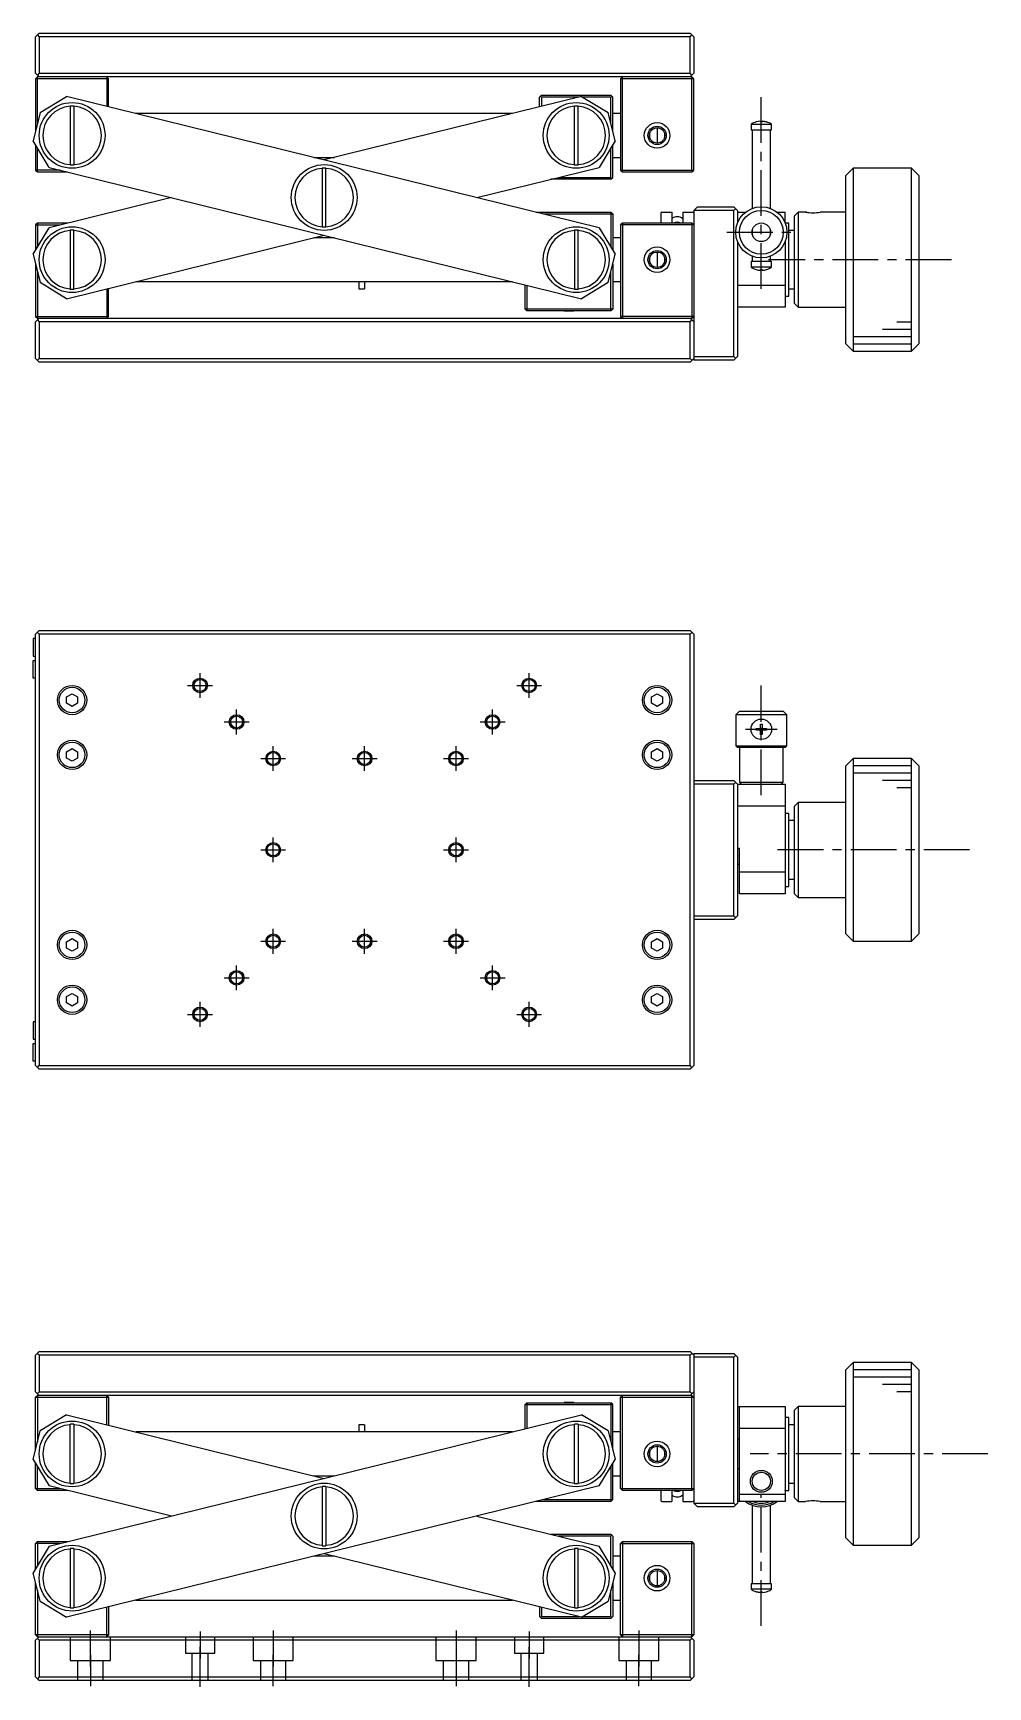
# Model space of a CAD drawing. Extents: x -586 to 400, y -46 to 481.
# Drawn here: x -313.4 to -52.3, y 28.4 to 480.9 of the extents above; entities that cross this region are included whole.
import ezdxf

# ---------------------------------------------------------------- set-up
doc = ezdxf.new("R2010")
doc.units = 0
doc.header["$LTSCALE"] = 10
doc.linetypes.add('CENTER', pattern=[2, 1.25, -0.25, 0.25, -0.25])
doc.linetypes.add('DASHED', pattern=[3.5, 2, -1.5])
doc.layers.get('0').update_dxf_attribs({"linetype": 'CONTINUOUS'})
doc.layers.add('CENTER', color=1, linetype='CENTER')

msp = doc.modelspace()

# ---------------------------------------------------------------- linework, layer by layer
at = {"color": 7, "linetype": 'CONTINUOUS'}
for p, q in [((-311.746775, 480.863746), (-312.746775, 479.863746)), ((-312.746775, 469.863746), (-312.746775, 479.863746)), ((-312.246775, 480.363746), (-311.746775, 479.863746)), ((-311.746775, 480.863746), (-133.746775, 480.863746)), ((-311.746775, 479.863746), (-311.746775, 469.863746)), ((-133.746775, 479.863746), (-311.746775, 479.863746)), ((-133.746775, 480.863746), (-132.746775, 479.863746)), ((-133.746775, 479.863746), (-133.246775, 480.363746)), ((-133.746775, 469.863746), (-133.746775, 479.863746)), ((-132.746775, 479.863746), (-132.746775, 469.863746)), ((-312.746775, 469.863746), (-311.746775, 468.863746)), ((-312.246775, 468.863746), (-312.746775, 468.363746)), ((-312.746775, 468.363746), (-312.746775, 454.078582)), ((-292.746775, 468.363746), (-312.746775, 468.363746)), ((-311.746775, 469.863746), (-312.246775, 469.363746)), ((-133.246775, 468.863746), (-312.246775, 468.863746)), ((-312.246775, 456.106075), (-312.246775, 468.863746)), ((-311.746775, 469.863746), (-133.746775, 469.863746)), ((-292.746775, 468.363746), (-293.246775, 468.863746)), ((-293.246775, 468.863746), (-293.246775, 460.820546)), ((-292.746775, 460.697241), (-292.746775, 468.363746)), ((-152.246775, 468.863746), (-152.746775, 468.363746)), ((-152.746775, 468.363746), (-152.746775, 443.363746)), ((-132.746775, 468.363746), (-152.746775, 468.363746)), ((-152.246775, 442.863746), (-152.246775, 468.863746)), ((-133.246775, 469.363746), (-133.746775, 469.863746)), ((-133.746775, 468.863746), (-132.746775, 469.863746)), ((-132.746775, 468.363746), (-133.246775, 468.863746)), ((-133.246775, 442.863746), (-133.246775, 468.863746)), ((-132.746775, 443.363746), (-132.746775, 468.363746)), ((-311.498145, 459.141759), (-304.236054, 463.530611)), ((-158.599254, 427.61512), (-304.236054, 463.530611)), ((-163.38799, 463.530612), (-233.812022, 446.163341)), ((-174.877272, 463.363746), (-174.377272, 463.863746)), ((-174.877272, 460.69724), (-174.877272, 463.363746)), ((-174.377272, 463.363746), (-174.627272, 463.613746)), ((-174.377272, 463.863746), (-155.377272, 463.863746)), ((-164.064631, 463.363746), (-174.377272, 463.363746)), ((-174.377272, 463.363746), (-174.377272, 460.820545)), ((-163.38799, 463.530612), (-156.125898, 459.14176)), ((-155.377272, 463.363746), (-163.111882, 463.363746)), ((-154.877272, 463.363746), (-155.377272, 463.863746)), ((-155.127272, 463.613746), (-155.377272, 463.363746)), ((-155.377272, 456.106091), (-155.377272, 463.363746)), ((-154.877272, 454.078598), (-154.877272, 463.363746)), ((-311.498145, 459.141759), (-313.413638, 451.374463)), ((-303.246772, 460.990593), (-302.246772, 460.990593)), ((-303.246772, 460.990593), (-303.246772, 444.736897)), ((-302.246772, 460.990593), (-302.246772, 444.736897)), ((-182.312065, 458.863746), (-285.311981, 458.863746)), ((-165.377272, 460.990594), (-164.377272, 460.990594)), ((-165.377272, 444.736897), (-165.377272, 460.990594)), ((-164.377272, 444.736897), (-164.377272, 460.990594)), ((-154.210405, 451.374464), (-156.125898, 459.14176)), ((-152.746775, 458.863746), (-154.877272, 458.863746)), ((-144.746775, 452.223433), (-144.746775, 453.504058)), ((-142.746775, 454.963746), (-142.746775, 450.763746)), ((-140.746775, 453.504058), (-140.746775, 452.223433)), ((-117.046775, 455.906209), (-111.44689, 455.906209)), ((-117.046775, 455.906209), (-117.046775, 454.363746)), ((-117.046775, 454.363746), (-111.446775, 454.363746)), ((-116.746775, 454.363746), (-116.746775, 432.902094)), ((-115.648974, 456.563104), (-115.643503, 456.55695)), ((-115.648212, 456.55695), (-115.648974, 456.563104)), ((-115.084274, 456.686639), (-115.648212, 456.55695)), ((-114.50912, 456.750208), (-115.084274, 456.686639)), ((-114.519436, 456.55695), (-114.514329, 456.686639)), ((-113.999458, 456.55695), (-114.519436, 456.55695)), ((-114.514329, 456.686639), (-114.50912, 456.750208)), ((-114.50912, 456.750208), (-114.50912, 456.557431)), ((-114.50441, 456.750208), (-114.50441, 456.557643)), ((-114.50441, 456.750208), (-114.499201, 456.686639)), ((-114.499201, 456.686639), (-114.494093, 456.55695)), ((-114.246775, 456.563104), (-113.974115, 456.55695)), ((-113.99435, 456.686639), (-113.999458, 456.55695)), ((-113.989141, 456.750208), (-113.99435, 456.686639)), ((-113.413986, 456.686639), (-113.989141, 456.750208)), ((-113.984431, 456.750208), (-113.984431, 456.74996)), ((-113.984431, 456.750208), (-113.409277, 456.686639)), ((-112.850048, 456.55695), (-113.413986, 456.686639)), ((-113.409277, 456.686639), (-112.845339, 456.55695)), ((-112.844577, 456.563104), (-112.850048, 456.55695)), ((-111.746775, 432.902094), (-111.746775, 454.363746)), ((-111.446775, 454.363746), (-111.446775, 455.906209)), ((-309.024786, 444.112371), (-313.413638, 451.374463)), ((-312.746775, 450.271027), (-312.746775, 443.363746)), ((-312.246775, 442.863746), (-312.246775, 449.443693)), ((-154.210405, 451.374464), (-158.599258, 444.112372)), ((-155.377272, 441.363746), (-155.377272, 449.443688)), ((-154.877272, 441.363746), (-154.877272, 450.271022)), ((-309.024786, 444.112371), (-163.387986, 408.19688)), ((-302.246772, 444.736897), (-303.246772, 444.736897)), ((-236.652154, 446.863746), (-230.97189, 446.863746)), ((-234.31202, 443.990594), (-233.31202, 443.990594)), ((-234.31202, 443.990594), (-234.31202, 427.736897)), ((-233.31202, 427.736897), (-233.31202, 443.990594)), ((-192.047315, 435.863747), (-158.599258, 444.112372)), ((-164.377272, 444.736897), (-165.377272, 444.736897)), ((-154.877272, 446.863746), (-152.746775, 446.863746)), ((-89.146776, 443.863746), (-91.146776, 441.863746)), ((-89.146776, 443.863746), (-89.146776, 393.863746)), ((-73.146776, 443.863746), (-89.146776, 443.863746)), ((-73.146776, 393.863746), (-73.146776, 443.863746)), ((-71.146776, 441.863746), (-73.146776, 443.863746)), ((-312.746775, 443.363746), (-312.246775, 442.863746)), ((-305.98912, 443.363746), (-312.746775, 443.363746)), ((-312.246775, 442.863746), (-303.961627, 442.863746)), ((-155.377272, 440.863746), (-171.772391, 440.863746)), ((-169.744898, 441.363746), (-155.377272, 441.363746)), ((-155.377272, 441.363746), (-155.127272, 441.113746)), ((-155.377272, 440.863746), (-154.877272, 441.363746)), ((-152.746775, 443.363746), (-152.246775, 442.863746)), ((-152.746775, 443.363746), (-132.746775, 443.363746)), ((-152.246775, 442.863746), (-133.246775, 442.863746)), ((-133.246775, 442.863746), (-132.746775, 443.363746)), ((-91.146776, 395.863746), (-91.146776, 441.863746)), ((-71.146776, 441.863746), (-71.146776, 395.863746)), ((-275.576729, 435.863746), (-309.02479, 427.615119)), ((-175.827369, 431.863746), (-155.377264, 431.863746)), ((-173.799876, 431.363746), (-154.877264, 431.363746)), ((-155.377264, 431.863746), (-154.877264, 431.363746)), ((-155.377264, 431.863746), (-155.377264, 422.283799)), ((-154.877264, 431.363746), (-154.877264, 421.456465)), ((-141.746775, 431.563746), (-141.746775, 428.863746)), ((-141.446775, 431.863746), (-138.746775, 431.863746)), ((-138.746775, 431.863746), (-138.746775, 428.863746)), ((-135.746775, 431.863746), (-135.746775, 428.863746)), ((-135.746775, 431.863746), (-133.046775, 431.863746)), ((-132.746775, 432.363746), (-131.746775, 433.363746)), ((-121.746775, 432.363746), (-132.746775, 432.363746)), ((-132.746775, 432.363746), (-132.746775, 391.363746)), ((-131.746775, 433.363746), (-121.746775, 433.363746)), ((-121.746775, 433.363746), (-120.746775, 432.363746)), ((-121.246775, 432.863746), (-121.746775, 432.363746)), ((-121.746775, 392.363746), (-121.746775, 432.363746)), ((-120.746775, 432.363746), (-120.746775, 428.961822)), ((-120.746775, 431.863746), (-118.576902, 431.863746)), ((-109.916648, 431.863746), (-107.746775, 431.863746)), ((-107.746775, 428.961822), (-107.746775, 431.863746)), ((-104.146776, 431.863746), (-105.146776, 430.863746)), ((-105.146776, 406.863746), (-105.146776, 430.863746)), ((-104.146776, 431.863746), (-104.146776, 405.863746)), ((-101.796776, 431.863746), (-104.146776, 431.863746)), ((-91.146776, 431.863746), (-98.146781, 431.863746)), ((-313.413642, 420.353028), (-309.02479, 427.615119)), ((-312.246775, 428.863746), (-312.746775, 428.363746)), ((-312.746775, 428.363746), (-312.746775, 421.45647)), ((-312.746775, 428.363746), (-305.98912, 428.363746)), ((-303.961627, 428.863746), (-312.246775, 428.863746)), ((-312.246775, 428.863746), (-312.246775, 422.283804)), ((-304.236057, 408.196879), (-233.812022, 425.564152)), ((-303.246775, 426.990594), (-302.246775, 426.990594)), ((-303.246775, 426.990594), (-303.246775, 410.736897)), ((-302.246775, 410.736897), (-302.246775, 426.990594)), ((-233.31202, 427.736897), (-234.31202, 427.736897)), ((-165.377268, 426.990595), (-164.377268, 426.990595)), ((-165.377268, 426.990595), (-165.377268, 410.736898)), ((-164.377268, 410.736898), (-164.377268, 426.990595)), ((-158.599254, 427.61512), (-154.210401, 420.353029)), ((-152.246775, 428.863746), (-152.746775, 428.363746)), ((-152.746775, 428.363746), (-152.746775, 403.363746)), ((-132.746775, 428.363746), (-152.746775, 428.363746)), ((-133.246775, 428.863746), (-152.246775, 428.863746)), ((-152.246775, 428.863746), (-152.246775, 402.863746)), ((-132.746775, 428.363746), (-133.246775, 428.863746)), ((-133.246775, 428.863746), (-133.246775, 402.863746)), ((-116.746775, 426.866239), (-116.746775, 425.861252)), ((-111.746775, 425.861252), (-111.746775, 426.86624)), ((-106.746775, 428.863746), (-107.708427, 428.863746)), ((-106.746775, 408.863746), (-106.746775, 428.863746)), ((-105.146775, 426.863746), (-106.746775, 426.863746)), ((-230.971886, 424.863746), (-236.652157, 424.863746)), ((-152.746775, 424.863746), (-154.877264, 424.863746)), ((-142.746775, 420.963746), (-142.746775, 416.763746)), ((-120.746775, 423.76567), (-120.746775, 392.363746)), ((-107.746775, 423.76567), (-107.746775, 405.863746)), ((-313.413642, 420.353028), (-311.498149, 412.585732)), ((-312.746775, 417.648894), (-312.746775, 403.363746)), ((-156.125894, 412.585733), (-154.210401, 420.353029)), ((-154.877264, 417.64891), (-154.877264, 405.363746)), ((-144.746775, 418.223433), (-144.746775, 419.504058)), ((-140.746775, 419.504058), (-140.746775, 418.223434)), ((-111.446775, 418.363746), (-117.046775, 418.363746)), ((-117.046775, 418.363746), (-117.046775, 416.821283)), ((-111.446775, 416.821283), (-117.046775, 416.821283)), ((-116.746775, 419.825398), (-116.746775, 418.363746)), ((-111.746775, 418.363746), (-111.746775, 419.825397)), ((-111.446775, 416.821283), (-111.446775, 418.363746)), ((-312.246775, 415.621401), (-312.246775, 402.863746)), ((-304.236057, 408.196879), (-311.498149, 412.585732)), ((-285.311982, 412.863746), (-182.312058, 412.863746)), ((-224.346775, 412.863746), (-224.346775, 410.863746)), ((-222.746775, 412.863746), (-222.746775, 410.863746)), ((-178.877264, 405.363746), (-178.877264, 412.016691)), ((-178.377264, 411.893386), (-178.377264, 404.863746)), ((-156.125894, 412.585733), (-163.387986, 408.19688)), ((-155.377264, 404.863746), (-155.377264, 415.621417)), ((-154.877264, 412.863746), (-152.746775, 412.863746)), ((-120.746775, 411.863746), (-107.746775, 411.863746)), ((-115.648923, 416.164373), (-115.645915, 416.170541)), ((-114.506775, 416.170541), (-113.986775, 416.170541)), ((-114.506775, 415.977284), (-114.506775, 416.170541)), ((-113.986775, 416.170541), (-113.986775, 415.977284)), ((-112.847636, 416.170541), (-112.844628, 416.164373)), ((-302.246775, 410.736897), (-303.246775, 410.736897)), ((-293.246775, 410.906946), (-293.246775, 402.863746)), ((-292.746775, 403.363746), (-292.746775, 411.030251)), ((-224.346775, 410.863746), (-222.746775, 410.863746)), ((-164.377268, 410.736898), (-165.377268, 410.736898)), ((-107.746775, 408.863746), (-106.746775, 408.863746)), ((-106.746775, 410.863746), (-105.146775, 410.863746)), ((-312.746775, 403.363746), (-312.246775, 402.863746)), ((-312.746775, 403.363746), (-292.746775, 403.363746)), ((-312.746775, 401.863746), (-311.746775, 402.863746)), ((-312.246775, 402.863746), (-133.246775, 402.863746)), ((-293.246775, 402.863746), (-292.746775, 403.363746)), ((-178.377264, 404.863746), (-178.877264, 405.363746)), ((-154.877264, 405.363746), (-178.877264, 405.363746)), ((-155.377264, 404.863746), (-178.377264, 404.863746)), ((-168.191653, 404.863746), (-168.127264, 404.831551)), ((-168.127264, 404.831551), (-165.627264, 404.831551)), ((-165.627264, 404.831551), (-165.562875, 404.863746)), ((-154.877264, 405.363746), (-155.377264, 404.863746)), ((-152.746775, 403.363746), (-152.246775, 402.863746)), ((-132.746775, 403.363746), (-152.746775, 403.363746)), ((-132.746775, 401.863746), (-133.746775, 402.863746)), ((-133.246775, 402.863746), (-132.746775, 403.363746)), ((-107.746775, 405.863746), (-120.746775, 405.863746)), ((-105.146776, 406.863746), (-104.146776, 405.863746)), ((-104.146776, 405.863746), (-91.146776, 405.863746)), ((-312.746775, 391.863746), (-312.746775, 401.863746)), ((-312.246775, 402.363746), (-311.746775, 401.863746)), ((-311.746775, 401.863746), (-311.746775, 391.863746)), ((-133.746775, 401.863746), (-311.746775, 401.863746)), ((-133.746775, 401.863746), (-133.246775, 402.363746)), ((-133.746775, 391.863746), (-133.746775, 401.863746)), ((-91.146776, 395.863746), (-89.146776, 393.863746)), ((-89.146776, 393.863746), (-73.146776, 393.863746)), ((-73.146776, 393.863746), (-71.146776, 395.863746)), ((-311.746775, 390.863746), (-312.746775, 391.863746)), ((-311.746775, 391.863746), (-312.246775, 391.363746)), ((-311.746775, 391.863746), (-133.746775, 391.863746)), ((-133.746775, 390.863746), (-311.746775, 390.863746)), ((-133.246775, 391.363746), (-133.746775, 391.863746)), ((-133.746775, 390.863746), (-132.746775, 391.863746)), ((-132.746775, 392.363746), (-121.746775, 392.363746)), ((-121.746775, 391.363746), (-132.746775, 391.363746)), ((-121.746775, 392.363746), (-121.246775, 391.863746)), ((-121.746775, 391.363746), (-120.746775, 392.363746)), ((-311.746775, 317.37962), (-312.746775, 316.37962)), ((-311.746775, 316.37962), (-312.246775, 316.87962)), ((-311.746775, 317.37962), (-133.746775, 317.37962)), ((-132.746775, 316.37962), (-133.746775, 317.37962)), ((-133.746775, 316.37962), (-133.246775, 316.87962)), ((-313.413638, 315.17962), (-313.413638, 310.37962)), ((-312.746775, 315.17962), (-313.413638, 315.17962)), ((-312.746775, 198.37962), (-312.746775, 316.37962)), ((-133.746775, 316.37962), (-311.746775, 316.37962)), ((-311.746775, 316.37962), (-311.746775, 198.37962)), ((-133.746775, 198.37962), (-133.746775, 316.37962)), ((-132.746775, 316.37962), (-132.746775, 198.37962)), ((-313.413642, 304.37962), (-313.413642, 309.17962)), ((-313.413642, 309.17962), (-312.746775, 309.17962)), ((-313.413638, 310.37962), (-312.746775, 310.37962)), ((-312.746775, 304.37962), (-313.413642, 304.37962)), ((-304.246775, 299.245645), (-302.746775, 300.111671)), ((-304.246775, 297.513594), (-304.246775, 299.245645)), ((-302.746775, 300.111671), (-301.246775, 299.245645)), ((-301.246775, 299.245645), (-301.246775, 297.513594)), ((-144.246775, 299.245645), (-142.746775, 300.111671)), ((-144.246775, 297.513594), (-144.246775, 299.245645)), ((-142.746775, 300.111671), (-141.246775, 299.245645)), ((-141.246775, 299.245645), (-141.246775, 297.513594)), ((-302.746775, 296.647569), (-304.246775, 297.513594)), ((-301.246775, 297.513594), (-302.746775, 296.647569)), ((-142.746775, 296.647569), (-144.246775, 297.513594)), ((-141.246775, 297.513594), (-142.746775, 296.647569)), ((-120.246775, 295.37962), (-121.246775, 294.37962)), ((-121.246775, 294.37962), (-121.246775, 285.87962)), ((-107.246775, 294.37962), (-121.246775, 294.37962)), ((-120.246775, 295.37962), (-108.246775, 295.37962)), ((-107.246775, 294.37962), (-108.246775, 295.37962)), ((-107.246775, 285.87962), (-107.246775, 294.37962)), ((-115.645915, 290.63962), (-114.506775, 290.63962)), ((-115.645915, 290.11962), (-115.645915, 290.63962)), ((-114.506775, 290.11962), (-115.645915, 290.11962)), ((-114.576217, 290.11962), (-114.576217, 290.63962)), ((-114.506775, 291.778759), (-113.986775, 291.778759)), ((-114.506775, 290.63962), (-114.506775, 291.778759)), ((-114.506775, 290.709062), (-113.986775, 290.709062)), ((-114.506775, 288.980481), (-114.506775, 290.11962)), ((-113.986775, 290.050178), (-114.506775, 290.050178)), ((-113.986775, 291.778759), (-113.986775, 290.63962)), ((-113.986775, 290.63962), (-112.847636, 290.63962)), ((-113.986775, 290.11962), (-113.986775, 288.980481)), ((-112.847636, 290.11962), (-113.986775, 290.11962)), ((-113.917334, 290.63962), (-113.917334, 290.11962)), ((-112.847636, 290.63962), (-112.847636, 290.11962)), ((-304.246775, 284.245645), (-302.746775, 285.111671)), ((-302.746775, 285.111671), (-301.246775, 284.245645)), ((-144.246775, 284.245645), (-142.746775, 285.111671)), ((-142.746775, 285.111671), (-141.246775, 284.245645)), ((-121.246775, 285.87962), (-107.246775, 285.87962)), ((-121.246775, 285.87962), (-120.746775, 285.37962)), ((-107.746775, 285.37962), (-120.746775, 285.37962)), ((-120.246775, 285.37962), (-120.246775, 275.87962)), ((-113.986775, 288.980481), (-114.506775, 288.980481)), ((-108.246775, 275.87962), (-108.246775, 285.37962)), ((-107.746775, 285.37962), (-107.246775, 285.87962)), ((-304.246775, 282.513594), (-304.246775, 284.245645)), ((-302.746775, 281.647569), (-304.246775, 282.513594)), ((-301.246775, 282.513594), (-302.746775, 281.647569)), ((-301.246775, 284.245645), (-301.246775, 282.513594)), ((-144.246775, 282.513594), (-144.246775, 284.245645)), ((-142.746775, 281.647569), (-144.246775, 282.513594)), ((-141.246775, 282.513594), (-142.746775, 281.647569)), ((-141.246775, 284.245645), (-141.246775, 282.513594)), ((-89.146776, 282.37962), (-91.146776, 280.37962)), ((-73.146776, 282.37962), (-89.146776, 282.37962)), ((-89.146776, 282.37962), (-89.146776, 232.37962)), ((-73.146776, 232.37962), (-73.146776, 282.37962)), ((-71.146776, 280.37962), (-73.146776, 282.37962)), ((-132.746775, 276.37962), (-121.746775, 276.37962)), ((-121.746775, 276.37962), (-120.746775, 275.37962)), ((-91.146776, 234.37962), (-91.146776, 280.37962)), ((-71.146776, 280.37962), (-71.146776, 234.37962)), ((-121.746775, 275.37962), (-132.746775, 275.37962)), ((-121.246775, 275.87962), (-121.746775, 275.37962)), ((-121.746775, 239.37962), (-121.746775, 275.37962)), ((-120.746775, 275.37962), (-107.746775, 275.37962)), ((-120.746775, 275.37962), (-120.746775, 239.37962)), ((-120.246775, 275.87962), (-108.246775, 275.87962)), ((-120.246775, 275.87962), (-119.746775, 275.37962)), ((-108.746775, 275.37962), (-108.246775, 275.87962)), ((-107.746775, 275.37962), (-107.746775, 245.37962)), ((-107.746775, 269.37962), (-120.746775, 269.37962)), ((-106.746775, 267.37962), (-107.746775, 267.37962)), ((-106.746775, 247.37962), (-106.746775, 267.37962)), ((-104.146776, 270.37962), (-105.146776, 269.37962)), ((-105.146776, 245.37962), (-105.146776, 269.37962)), ((-91.146776, 270.37962), (-104.146776, 270.37962)), ((-104.146776, 270.37962), (-104.146776, 244.37962)), ((-105.146775, 265.37962), (-106.746775, 265.37962)), ((-120.746775, 257.87962), (-120.246775, 257.87962)), ((-120.246775, 245.37962), (-120.246775, 257.87962)), ((-120.246775, 253.37962), (-120.746775, 253.37962)), ((-120.246775, 251.37962), (-107.746775, 251.37962)), ((-106.746775, 249.37962), (-105.146775, 249.37962)), ((-107.746775, 245.37962), (-120.246775, 245.37962)), ((-107.746775, 247.37962), (-106.746775, 247.37962)), ((-105.146776, 245.37962), (-104.146776, 244.37962)), ((-104.146776, 244.37962), (-91.146776, 244.37962)), ((-132.746775, 239.37962), (-121.746775, 239.37962)), ((-121.746775, 238.37962), (-132.746775, 238.37962)), ((-121.746775, 239.37962), (-121.246775, 238.87962)), ((-120.746775, 239.37962), (-121.746775, 238.37962)), ((-304.246775, 232.245645), (-302.746775, 233.111671)), ((-304.246775, 230.513594), (-304.246775, 232.245645)), ((-302.746775, 233.111671), (-301.246775, 232.245645)), ((-301.246775, 232.245645), (-301.246775, 230.513594)), ((-144.246775, 232.245645), (-142.746775, 233.111671)), ((-144.246775, 230.513594), (-144.246775, 232.245645)), ((-142.746775, 233.111671), (-141.246775, 232.245645)), ((-141.246775, 232.245645), (-141.246775, 230.513594)), ((-91.146776, 234.37962), (-89.146776, 232.37962)), ((-89.146776, 232.37962), (-73.146776, 232.37962)), ((-73.146776, 232.37962), (-71.146776, 234.37962)), ((-302.746775, 229.647569), (-304.246775, 230.513594)), ((-301.246775, 230.513594), (-302.746775, 229.647569)), ((-142.746775, 229.647569), (-144.246775, 230.513594)), ((-141.246775, 230.513594), (-142.746775, 229.647569)), ((-304.246775, 217.245645), (-302.746775, 218.111671)), ((-304.246775, 215.513594), (-304.246775, 217.245645)), ((-302.746775, 218.111671), (-301.246775, 217.245645)), ((-301.246775, 217.245645), (-301.246775, 215.513594)), ((-144.246775, 217.245645), (-142.746775, 218.111671)), ((-144.246775, 215.513594), (-144.246775, 217.245645)), ((-142.746775, 218.111671), (-141.246775, 217.245645)), ((-141.246775, 217.245645), (-141.246775, 215.513594)), ((-302.746775, 214.647569), (-304.246775, 215.513594)), ((-301.246775, 215.513594), (-302.746775, 214.647569)), ((-142.746775, 214.647569), (-144.246775, 215.513594)), ((-141.246775, 215.513594), (-142.746775, 214.647569)), ((-313.413642, 210.37962), (-313.413642, 205.57962)), ((-312.746775, 210.37962), (-313.413642, 210.37962)), ((-313.413642, 205.57962), (-312.746775, 205.57962)), ((-313.413638, 199.57962), (-313.413638, 204.37962)), ((-313.413638, 204.37962), (-312.746775, 204.37962)), ((-312.746775, 199.57962), (-313.413638, 199.57962)), ((-312.746775, 198.37962), (-311.746775, 197.37962)), ((-312.246775, 197.87962), (-311.746775, 198.37962)), ((-311.746775, 198.37962), (-133.746775, 198.37962)), ((-133.746775, 197.37962), (-311.746775, 197.37962)), ((-133.246775, 197.87962), (-133.746775, 198.37962)), ((-133.746775, 197.37962), (-132.746775, 198.37962)), ((-312.746775, 119.119108), (-311.746775, 120.119108)), ((-312.746775, 109.119108), (-312.746775, 119.119108)), ((-312.246775, 119.619108), (-311.746775, 119.119108)), ((-311.746775, 120.119108), (-133.746775, 120.119108)), ((-311.746775, 119.119108), (-311.746775, 109.119108)), ((-133.746775, 119.119108), (-311.746775, 119.119108)), ((-133.746775, 120.119108), (-132.746775, 119.119108)), ((-133.746775, 119.119108), (-133.246775, 119.619108)), ((-133.746775, 109.119108), (-133.746775, 119.119108)), ((-132.746775, 119.619108), (-121.746775, 119.619108)), ((-132.746775, 119.619108), (-132.746775, 78.619108)), ((-121.746775, 118.619108), (-132.746775, 118.619108)), ((-120.746775, 118.619108), (-121.746775, 119.619108)), ((-121.246775, 119.119108), (-121.746775, 118.619108)), ((-121.746775, 78.619108), (-121.746775, 118.619108)), ((-120.746775, 118.619108), (-120.746775, 78.619108)), ((-89.146776, 117.119109), (-91.146776, 115.119109)), ((-91.146776, 69.119109), (-91.146776, 115.119109)), ((-89.146776, 117.119109), (-89.146776, 67.119109)), ((-73.146776, 117.119109), (-89.146776, 117.119109)), ((-73.146776, 67.119109), (-73.146776, 117.119109)), ((-71.146776, 115.119109), (-73.146776, 117.119109)), ((-71.146776, 115.119109), (-71.146776, 69.119109)), ((-311.746775, 108.119108), (-312.746775, 109.119108)), ((-311.746775, 109.119108), (-312.246775, 108.619108)), ((-311.746775, 109.119108), (-133.746775, 109.119108)), ((-133.246775, 108.619108), (-133.746775, 109.119108)), ((-132.746775, 109.119108), (-133.746775, 108.119108)), ((-312.746775, 107.619108), (-312.246775, 108.119108)), ((-312.746775, 93.33396), (-312.746775, 107.619108)), ((-312.746775, 107.619108), (-292.746775, 107.619108)), ((-133.246775, 108.119108), (-312.246775, 108.119108)), ((-312.246775, 108.119108), (-312.246775, 95.361453)), ((-293.246775, 108.119108), (-292.746775, 107.619108)), ((-293.246775, 100.075908), (-293.246775, 108.119108)), ((-292.746775, 107.619108), (-292.746775, 99.952603)), ((-178.377264, 106.119108), (-178.877264, 105.619108)), ((-178.877264, 98.966163), (-178.877264, 105.619108)), ((-178.877264, 105.619108), (-154.877264, 105.619108)), ((-178.377264, 106.119108), (-155.377264, 106.119108)), ((-178.377264, 106.119108), (-178.377264, 99.089468)), ((-168.127264, 106.151303), (-168.191653, 106.119108)), ((-165.627264, 106.151303), (-168.127264, 106.151303)), ((-165.562875, 106.119108), (-165.627264, 106.151303)), ((-154.877264, 105.619108), (-155.377264, 106.119108)), ((-155.377264, 106.119108), (-155.377264, 95.361437)), ((-154.877264, 93.333944), (-154.877264, 105.619108)), ((-152.746775, 107.619108), (-152.246775, 108.119108)), ((-152.746775, 82.619108), (-152.746775, 107.619108)), ((-152.746775, 107.619108), (-132.746775, 107.619108)), ((-152.246775, 82.119108), (-152.246775, 108.119108)), ((-133.246775, 108.119108), (-132.746775, 107.619108)), ((-133.246775, 82.119108), (-133.246775, 108.119108)), ((-120.746775, 105.119108), (-107.746775, 105.119108)), ((-120.246775, 79.119108), (-120.246775, 105.119108)), ((-107.746775, 105.119108), (-107.746775, 79.119108)), ((-104.146776, 105.119109), (-105.146776, 104.119109)), ((-105.146776, 80.119109), (-105.146776, 104.119109)), ((-104.146776, 105.119109), (-104.146776, 79.119109)), ((-91.146776, 105.119109), (-104.146776, 105.119109)), ((-304.236057, 102.785975), (-311.498149, 98.397123)), ((-309.024786, 66.870483), (-163.387986, 102.785974)), ((-304.236057, 102.785975), (-233.812022, 85.418703)), ((-302.246775, 100.245957), (-303.246775, 100.245957)), ((-303.246775, 83.99226), (-303.246775, 100.245957)), ((-302.246775, 100.245957), (-302.246775, 83.99226)), ((-224.346775, 100.119108), (-224.346775, 98.119108)), ((-222.746775, 100.119108), (-224.346775, 100.119108)), ((-222.746775, 100.119108), (-222.746775, 98.119108)), ((-164.377268, 100.245956), (-165.377268, 100.245956)), ((-165.377268, 83.992259), (-165.377268, 100.245956)), ((-164.377268, 100.245956), (-164.377268, 83.992259)), ((-156.125894, 98.397122), (-163.387986, 102.785974)), ((-106.746775, 102.119108), (-107.746775, 102.119108)), ((-106.746775, 82.119108), (-106.746775, 102.119108)), ((-105.146775, 100.119108), (-106.746775, 100.119108)), ((-313.413642, 90.629827), (-311.498149, 98.397123)), ((-182.312058, 98.119108), (-285.311982, 98.119108)), ((-156.125894, 98.397122), (-154.210401, 90.629826)), ((-152.746775, 98.119108), (-154.877264, 98.119108)), ((-120.246775, 96.119108), (-120.746775, 96.119108)), ((-107.746775, 99.119108), (-120.246775, 99.119108)), ((-313.413642, 90.629827), (-309.02479, 83.367735)), ((-158.599254, 83.367734), (-154.210401, 90.629826)), ((-144.746775, 91.478796), (-144.746775, 92.759421)), ((-142.746775, 94.219108), (-142.746775, 90.019108)), ((-140.746775, 92.759421), (-140.746775, 91.478796)), ((-312.746775, 82.619108), (-312.746775, 89.526384)), ((-312.246775, 82.119108), (-312.246775, 88.69905)), ((-236.652157, 86.119108), (-230.971886, 86.119108)), ((-155.377264, 88.699056), (-155.377264, 79.119108)), ((-154.877264, 79.619108), (-154.877264, 89.526389)), ((-154.877264, 86.119108), (-152.746775, 86.119108)), ((-120.746775, 88.119108), (-120.246775, 88.119108)), ((-312.246775, 82.119108), (-312.746775, 82.619108)), ((-312.746775, 82.619108), (-305.98912, 82.619108)), ((-303.961627, 82.119108), (-312.246775, 82.119108)), ((-275.576729, 75.119108), (-309.02479, 83.367735)), ((-158.599254, 83.367734), (-304.236054, 47.452243)), ((-303.246775, 83.99226), (-302.246775, 83.99226)), ((-233.31202, 83.245957), (-234.31202, 83.245957)), ((-234.31202, 83.245957), (-234.31202, 66.99226)), ((-233.31202, 83.245957), (-233.31202, 66.99226)), ((-165.377268, 83.992259), (-164.377268, 83.992259)), ((-152.246775, 82.119108), (-152.746775, 82.619108)), ((-152.746775, 82.619108), (-132.746775, 82.619108)), ((-133.246775, 82.119108), (-152.246775, 82.119108)), ((-141.746775, 82.119108), (-141.746775, 79.419108)), ((-138.746775, 82.119108), (-138.746775, 79.119108)), ((-135.746775, 82.119108), (-135.746775, 79.119108)), ((-132.746775, 82.619108), (-133.246775, 82.119108)), ((-107.746775, 82.119108), (-106.746775, 82.119108)), ((-106.746775, 84.119108), (-105.146775, 84.119108)), ((-155.377264, 79.119108), (-175.827369, 79.119108)), ((-173.799876, 79.619108), (-154.877264, 79.619108)), ((-155.377264, 79.119108), (-154.877264, 79.619108)), ((-141.446775, 79.119108), (-138.746775, 79.119108)), ((-135.746775, 79.119108), (-133.046775, 79.119108)), ((-132.746775, 78.619108), (-121.746775, 78.619108)), ((-131.746775, 77.619108), (-132.746775, 78.619108)), ((-121.746775, 77.619108), (-131.746775, 77.619108)), ((-121.746775, 78.619108), (-121.246775, 78.119108)), ((-120.746775, 78.619108), (-121.746775, 77.619108)), ((-107.746775, 79.119108), (-120.746775, 79.119108)), ((-120.246775, 81.119108), (-107.746775, 81.119108)), ((-116.746775, 78.08076), (-116.746775, 56.619108)), ((-111.746775, 56.619108), (-111.746775, 78.08076)), ((-105.146776, 80.119109), (-104.146776, 79.119109)), ((-104.146776, 79.119109), (-102.146771, 79.119109)), ((-98.146781, 79.119109), (-91.146776, 79.119109)), ((-192.047315, 75.119108), (-158.599258, 66.870482)), ((-312.746775, 67.619108), (-312.246775, 68.119108)), ((-312.246775, 68.119108), (-303.961627, 68.119108)), ((-312.246775, 68.119108), (-312.246775, 61.539161)), ((-171.772391, 70.119108), (-155.377272, 70.119108)), ((-155.377272, 69.619108), (-169.744898, 69.619108)), ((-154.877272, 69.619108), (-155.377272, 70.119108)), ((-155.127272, 69.869108), (-155.377272, 69.619108)), ((-155.377272, 61.539166), (-155.377272, 69.619108)), ((-154.877272, 69.619108), (-154.877272, 60.711832)), ((-152.746775, 67.619108), (-152.246775, 68.119108)), ((-152.246775, 68.119108), (-133.246775, 68.119108)), ((-152.246775, 68.119108), (-152.246775, 42.119108)), ((-133.246775, 68.119108), (-132.746775, 67.619108)), ((-133.246775, 42.119108), (-133.246775, 68.119108)), ((-91.146776, 69.119109), (-89.146776, 67.119109)), ((-73.146776, 67.119109), (-71.146776, 69.119109)), ((-309.024786, 66.870483), (-313.413638, 59.608391)), ((-312.746775, 60.711827), (-312.746775, 67.619108)), ((-305.98912, 67.619108), (-312.746775, 67.619108)), ((-302.246772, 66.245958), (-303.246772, 66.245958)), ((-303.246772, 66.245958), (-303.246772, 49.992261)), ((-302.246772, 66.245958), (-302.246772, 49.992261)), ((-230.97189, 64.119108), (-236.652154, 64.119108)), ((-234.31202, 66.99226), (-233.31202, 66.99226)), ((-163.38799, 47.452242), (-233.812022, 64.819513)), ((-164.377272, 66.245957), (-165.377272, 66.245957)), ((-165.377272, 66.245957), (-165.377272, 49.99226)), ((-164.377272, 49.99226), (-164.377272, 66.245957)), ((-154.210405, 59.60839), (-158.599258, 66.870482)), ((-152.746775, 64.119108), (-154.877272, 64.119108)), ((-152.746775, 42.619108), (-152.746775, 67.619108)), ((-152.746775, 67.619108), (-132.746775, 67.619108)), ((-132.746775, 67.619108), (-132.746775, 42.619108)), ((-89.146776, 67.119109), (-73.146776, 67.119109)), ((-311.498145, 51.841095), (-313.413638, 59.608391)), ((-154.210405, 59.60839), (-156.125898, 51.841094)), ((-142.746775, 60.219108), (-142.746775, 56.019108)), ((-312.746775, 42.619108), (-312.746775, 56.904272)), ((-312.246775, 54.87678), (-312.246775, 42.119108)), ((-155.377272, 47.619108), (-155.377272, 54.876764)), ((-154.877272, 56.904257), (-154.877272, 47.619108)), ((-144.746775, 57.478796), (-144.746775, 58.759421)), ((-140.746775, 58.759421), (-140.746775, 57.478796)), ((-117.046775, 56.619108), (-117.046775, 55.076645)), ((-111.446775, 56.619108), (-117.046775, 56.619108)), ((-111.446775, 55.076645), (-117.046775, 55.076645)), ((-115.648974, 54.41975), (-115.643503, 54.425904)), ((-115.084274, 54.296215), (-115.648212, 54.425904)), ((-115.643503, 54.425904), (-115.079565, 54.296215)), ((-114.246775, 54.41975), (-114.519436, 54.425904)), ((-114.499201, 54.296215), (-114.494093, 54.425904)), ((-114.494093, 54.425904), (-113.974115, 54.425904)), ((-113.99435, 54.296215), (-113.999458, 54.425904)), ((-113.989141, 54.232647), (-113.989141, 54.425211)), ((-113.984431, 54.232647), (-113.984431, 54.425424)), ((-113.974115, 54.425904), (-113.979222, 54.296215)), ((-113.409277, 54.296215), (-112.845339, 54.425904)), ((-112.844577, 54.41975), (-112.850048, 54.425904)), ((-112.845339, 54.425904), (-112.844577, 54.41975)), ((-111.446775, 55.076645), (-111.446775, 56.619108)), ((-311.498145, 51.841095), (-304.236054, 47.452243)), ((-303.246772, 49.992261), (-302.246772, 49.992261)), ((-293.246775, 42.119108), (-293.246775, 50.162309)), ((-292.746775, 50.285614), (-292.746775, 42.619108)), ((-285.311981, 52.119108), (-182.312065, 52.119108)), ((-174.877272, 50.285614), (-174.877272, 47.619108)), ((-174.377272, 50.162309), (-174.377272, 47.619108)), ((-165.377272, 49.99226), (-164.377272, 49.99226)), ((-163.38799, 47.452242), (-156.125898, 51.841094)), ((-154.877272, 52.119108), (-152.746775, 52.119108)), ((-114.50912, 54.232647), (-115.084274, 54.296215)), ((-115.079565, 54.296215), (-114.50441, 54.232647)), ((-114.50912, 54.232647), (-114.50912, 54.232894)), ((-114.50441, 54.232647), (-114.499201, 54.296215)), ((-113.989141, 54.232647), (-113.99435, 54.296215)), ((-113.979222, 54.296215), (-113.984431, 54.232647)), ((-113.984431, 54.232647), (-113.409277, 54.296215)), ((-174.877272, 47.619108), (-174.377272, 47.119108)), ((-174.627272, 47.369108), (-174.377272, 47.619108)), ((-174.377272, 47.619108), (-164.064631, 47.619108)), ((-155.377272, 47.119108), (-174.377272, 47.119108)), ((-163.111882, 47.619108), (-155.377272, 47.619108)), ((-155.377272, 47.619108), (-155.127272, 47.369108)), ((-154.877272, 47.619108), (-155.377272, 47.119108)), ((-312.246775, 42.119108), (-312.746775, 42.619108)), ((-292.746775, 42.619108), (-312.746775, 42.619108)), ((-312.746775, 41.119108), (-311.746775, 42.119108)), ((-312.746775, 31.119108), (-312.746775, 41.119108)), ((-312.246775, 42.119108), (-133.246775, 42.119108)), ((-312.246775, 41.619108), (-311.746775, 41.119108)), ((-311.746775, 41.119108), (-311.746775, 31.119108)), ((-133.746775, 41.119108), (-311.746775, 41.119108)), ((-292.746775, 42.619108), (-293.246775, 42.119108)), ((-152.246775, 42.119108), (-152.746775, 42.619108)), ((-132.746775, 42.619108), (-152.746775, 42.619108)), ((-133.746775, 42.119108), (-132.746775, 41.119108)), ((-133.746775, 41.119108), (-133.246775, 41.619108)), ((-133.746775, 31.119108), (-133.746775, 41.119108)), ((-132.746775, 42.619108), (-133.246775, 42.119108)), ((-132.746775, 41.119108), (-132.746775, 31.119108)), ((-311.746775, 30.119108), (-312.746775, 31.119108)), ((-311.746775, 31.119108), (-312.246775, 30.619108)), ((-311.746775, 31.119108), (-133.746775, 31.119108)), ((-133.746775, 30.119108), (-311.746775, 30.119108)), ((-133.246775, 30.619108), (-133.746775, 31.119108)), ((-132.746775, 31.119108), (-133.746775, 30.119108))]:
    msp.add_line(p, q, dxfattribs=at)
at = {"color": 3, "linetype": 'CONTINUOUS'}
for p, q in [((-81.146776, 399.863746), (-73.146776, 399.863746)), ((-77.146776, 401.863746), (-73.146776, 401.863746)), ((-89.146776, 397.863746), (-73.146776, 397.863746)), ((-89.146776, 395.863746), (-73.146776, 395.863746)), ((-73.146776, 280.37962), (-89.146776, 280.37962)), ((-73.146776, 278.37962), (-89.146776, 278.37962)), ((-73.146776, 276.37962), (-81.146776, 276.37962)), ((-73.146776, 274.37962), (-77.146776, 274.37962)), ((-73.146776, 115.119109), (-89.146776, 115.119109)), ((-73.146776, 113.119109), (-89.146776, 113.119109)), ((-73.146776, 111.119109), (-81.146776, 111.119109)), ((-73.146776, 109.119109), (-77.146776, 109.119109))]:
    msp.add_line(p, q, dxfattribs=at)
at = {"color": 3, "linetype": 'DASHED'}
for p, q in [((-303.246775, 42.119108), (-303.246775, 35.619108)), ((-292.246775, 35.619108), (-292.246775, 42.119108)), ((-271.746775, 42.119108), (-271.746775, 37.619108)), ((-263.746775, 37.619108), (-263.746775, 42.119108)), ((-253.246775, 42.119108), (-253.246775, 35.619108)), ((-242.246775, 35.619108), (-242.246775, 42.119108)), ((-203.246775, 42.119108), (-203.246775, 35.619108)), ((-192.246775, 35.619108), (-192.246775, 42.119108)), ((-181.746775, 42.119108), (-181.746775, 37.619108)), ((-173.746775, 37.619108), (-173.746775, 42.119108)), ((-153.246775, 42.119108), (-153.246775, 35.619108)), ((-142.246775, 35.619108), (-142.246775, 42.119108)), ((-271.746775, 37.619108), (-263.746775, 37.619108)), ((-269.996775, 37.619108), (-269.996775, 30.119108)), ((-265.496775, 30.119108), (-265.496775, 37.619108)), ((-181.746775, 37.619108), (-173.746775, 37.619108)), ((-179.996775, 37.619108), (-179.996775, 30.119108)), ((-175.496775, 30.119108), (-175.496775, 37.619108)), ((-303.246775, 35.619108), (-292.246775, 35.619108)), ((-301.246775, 35.619108), (-301.246775, 30.119108)), ((-294.246775, 30.119108), (-294.246775, 35.619108)), ((-253.246775, 35.619108), (-242.246775, 35.619108)), ((-251.246775, 35.619108), (-251.246775, 30.119108)), ((-244.246775, 30.119108), (-244.246775, 35.619108)), ((-203.246775, 35.619108), (-192.246775, 35.619108)), ((-201.246775, 35.619108), (-201.246775, 30.119108)), ((-194.246775, 30.119108), (-194.246775, 35.619108)), ((-153.246775, 35.619108), (-142.246775, 35.619108)), ((-151.246775, 35.619108), (-151.246775, 30.119108)), ((-144.246775, 30.119108), (-144.246775, 35.619108))]:
    msp.add_line(p, q, dxfattribs=at)
at = {"color": 7, "linetype": 'CONTINUOUS'}
for centre, radius in [((-302.746772, 452.863745), 9), ((-164.877272, 452.863746), 9), ((-142.746775, 452.863746), 3.5), ((-142.746775, 452.863746), 2.1), ((-233.81202, 435.863746), 9), ((-114.246775, 426.363746), 7), ((-114.246775, 426.363746), 6), ((-302.746775, 418.863746), 9), ((-164.877268, 418.863747), 9), ((-114.246775, 426.363746), 2.55), ((-142.746775, 418.863746), 3.5), ((-142.746775, 418.863746), 2.1), ((-267.746775, 302.37962), 1.65), ((-177.746775, 302.37962), 1.65), ((-302.746775, 298.37962), 4), ((-302.746775, 298.37962), 3.5), ((-142.746775, 298.37962), 4), ((-142.746775, 298.37962), 3.5), ((-257.746775, 292.37962), 1.65), ((-187.746775, 292.37962), 1.65), ((-114.246775, 290.37962), 2.8), ((-302.746775, 283.37962), 4), ((-302.746775, 283.37962), 3.5), ((-142.746775, 283.37962), 4), ((-142.746775, 283.37962), 3.5), ((-247.746775, 282.37962), 1.65), ((-222.746775, 282.37962), 1.65), ((-197.746775, 282.37962), 1.65), ((-247.746775, 257.37962), 1.65), ((-197.746775, 257.37962), 1.65), ((-302.746775, 231.37962), 4), ((-142.746775, 231.37962), 4), ((-302.746775, 231.37962), 3.5), ((-247.746775, 232.37962), 1.65), ((-222.746775, 232.37962), 1.65), ((-197.746775, 232.37962), 1.65), ((-142.746775, 231.37962), 3.5), ((-257.746775, 222.37962), 1.65), ((-187.746775, 222.37962), 1.65), ((-302.746775, 216.37962), 4), ((-302.746775, 216.37962), 3.5), ((-142.746775, 216.37962), 4), ((-142.746775, 216.37962), 3.5), ((-267.746775, 212.37962), 1.65), ((-177.746775, 212.37962), 1.65), ((-302.746775, 92.119108), 9), ((-164.877268, 92.119107), 9), ((-142.746775, 92.119108), 3.5), ((-142.746775, 92.119108), 2.1), ((-114.246775, 84.619108), 2.5), ((-233.81202, 75.119108), 9), ((-302.746772, 58.119109), 9), ((-164.877272, 58.119108), 9), ((-142.746775, 58.119108), 3.5), ((-142.746775, 58.119108), 2.1)]:
    msp.add_circle(centre, radius, dxfattribs=at)
at = {"color": 3, "linetype": 'CONTINUOUS'}
for centre, radius in [((-142.746775, 452.863746), 2.5), ((-142.746775, 418.863746), 2.5), ((-267.746775, 302.37962), 2), ((-177.746775, 302.37962), 2), ((-257.746775, 292.37962), 2), ((-187.746775, 292.37962), 2), ((-247.746775, 282.37962), 2), ((-222.746775, 282.37962), 2), ((-197.746775, 282.37962), 2), ((-247.746775, 257.37962), 2), ((-197.746775, 257.37962), 2), ((-247.746775, 232.37962), 2), ((-222.746775, 232.37962), 2), ((-197.746775, 232.37962), 2), ((-257.746775, 222.37962), 2), ((-187.746775, 222.37962), 2), ((-267.746775, 212.37962), 2), ((-177.746775, 212.37962), 2), ((-142.746775, 92.119108), 2.5), ((-114.246775, 84.619108), 3), ((-142.746775, 58.119108), 2.5)]:
    msp.add_circle(centre, radius, dxfattribs=at)
at = {"color": 7, "linetype": 'CONTINUOUS'}
for centre, radius, start, end in [((-302.746772, 452.863745), 8, 93.583322, 266.416678), ((-302.746772, 452.863745), 8, 273.583322, 86.416678), ((-164.877272, 452.863746), 8, 93.583322, 266.416678), ((-164.877272, 452.863746), 8, 273.583322, 86.416678), ((-114.246775, 451.763746), 5, 106.286444, 124.055798), ((-114.246775, 451.763746), 5, 55.944202, 73.713556), ((-233.81202, 435.863746), 8, 93.583322, 266.416678), ((-233.81202, 435.863746), 8, 273.583322, 86.416678), ((-141.446775, 431.563746), 0.3, 90, 180), ((-137.246775, 428.363746), 2.25, 48.189685, 131.810315), ((-133.046775, 431.563746), 0.3, 0, 90), ((-302.746775, 418.863746), 8, 93.583322, 266.416678), ((-302.746775, 418.863746), 8, 273.583322, 86.416678), ((-164.877268, 418.863747), 8, 93.583322, 266.416678), ((-164.877268, 418.863747), 8, 273.583322, 86.416678), ((-137.246775, 426.855654), 2.25, 63.187202, 116.812798), ((-114.246775, 420.963746), 5, 235.944202, 253.714157), ((-114.246775, 420.963746), 5, 286.285843, 304.055798), ((-114.246775, 420.963746), 4.993235, 253.727445, 267.015233), ((-114.246775, 420.963746), 4.993235, 272.984767, 286.272555), ((-302.746775, 92.119108), 8, 93.583322, 266.416678), ((-302.746775, 92.119108), 8, 273.583322, 86.416678), ((-164.877268, 92.119107), 8, 93.583322, 266.416678), ((-164.877268, 92.119107), 8, 273.583322, 86.416678), ((-233.81202, 75.119108), 8, 93.583322, 266.416678), ((-233.81202, 75.119108), 8, 273.583322, 86.416678), ((-137.246775, 84.1272), 2.25, 243.187202, 296.812798), ((-114.246775, 84.619108), 7, 338.213211, 339.075168), ((-141.446775, 79.419108), 0.3, 180, 270), ((-137.246775, 82.619108), 2.25, 228.189685, 311.810315), ((-133.046775, 79.419108), 0.3, 270, 0), ((-114.246775, 84.619108), 7, 231.786789, 308.213211), ((-114.246775, 84.619108), 6.5, 237.795772, 302.204228), ((-114.246775, 84.619108), 6, 246.443536, 293.556464), ((-302.746772, 58.119109), 8, 93.583322, 266.416678), ((-302.746772, 58.119109), 8, 273.583322, 86.416678), ((-164.877272, 58.119108), 8, 93.583322, 266.416678), ((-164.877272, 58.119108), 8, 273.583322, 86.416678), ((-114.246775, 59.219108), 5, 235.944202, 253.713556), ((-114.246775, 59.219108), 5, 286.286444, 304.055798)]:
    msp.add_arc(centre, radius, start, end, dxfattribs=at)
at = {"color": 3, "linetype": 'CONTINUOUS'}
for centre, radius, start, end in [((-100.146776, 444.712569), 13.003547, 261.152573, 278.847427), ((-100.146776, 66.273866), 13.000009, 81.150146, 98.849854)]:
    msp.add_arc(centre, radius, start, end, dxfattribs=at)
at = {"layer": 'CENTER', "color": 1, "linetype": 'CENTER'}
for p, q in [((-114.246775, 410.863746), (-114.246775, 465.863746)), ((-123.646775, 426.363746), (-104.846775, 426.363746)), ((-62.280209, 418.863746), (-112.280209, 418.863746)), ((-267.746775, 298.97962), (-267.746775, 305.77962)), ((-177.746775, 298.97962), (-177.746775, 305.77962)), ((-271.146775, 302.37962), (-264.346775, 302.37962)), ((-181.146775, 302.37962), (-174.346775, 302.37962)), ((-114.246775, 272.37962), (-114.246775, 302.37962)), ((-257.746775, 288.97962), (-257.746775, 295.77962)), ((-187.746775, 288.97962), (-187.746775, 295.77962)), ((-261.146775, 292.37962), (-254.346775, 292.37962)), ((-191.146775, 292.37962), (-184.346775, 292.37962)), ((-118.606775, 290.37962), (-109.886775, 290.37962)), ((-247.746775, 278.97962), (-247.746775, 285.77962)), ((-222.746775, 278.97962), (-222.746775, 285.77962)), ((-197.746775, 278.97962), (-197.746775, 285.77962)), ((-251.146775, 282.37962), (-244.346775, 282.37962)), ((-226.146775, 282.37962), (-219.346775, 282.37962)), ((-201.146775, 282.37962), (-194.346775, 282.37962)), ((-247.746775, 253.97962), (-247.746775, 260.77962)), ((-197.746775, 253.97962), (-197.746775, 260.77962)), ((-251.146775, 257.37962), (-244.346775, 257.37962)), ((-201.146775, 257.37962), (-194.346775, 257.37962)), ((-57.280209, 257.37962), (-112.280209, 257.37962)), ((-247.746775, 228.97962), (-247.746775, 235.77962)), ((-222.746775, 228.97962), (-222.746775, 235.77962)), ((-197.746775, 228.97962), (-197.746775, 235.77962)), ((-251.146775, 232.37962), (-244.346775, 232.37962)), ((-226.146775, 232.37962), (-219.346775, 232.37962)), ((-201.146775, 232.37962), (-194.346775, 232.37962)), ((-261.146775, 222.37962), (-254.346775, 222.37962)), ((-257.746775, 218.97962), (-257.746775, 225.77962)), ((-191.146775, 222.37962), (-184.346775, 222.37962)), ((-187.746775, 218.97962), (-187.746775, 225.77962)), ((-267.746775, 208.97962), (-267.746775, 215.77962)), ((-177.746775, 208.97962), (-177.746775, 215.77962)), ((-271.146775, 212.37962), (-264.346775, 212.37962)), ((-181.146775, 212.37962), (-174.346775, 212.37962)), ((-52.280209, 92.119109), (-117.280209, 92.119109)), ((-114.246775, 45.119108), (-114.246775, 81.226925)), ((-297.746775, 33.969108), (-297.746775, 43.769108)), ((-267.746775, 43.569108), (-267.746775, 36.169108)), ((-247.746775, 43.769108), (-247.746775, 33.969108)), ((-197.746775, 43.769108), (-197.746775, 33.969108)), ((-177.746775, 43.569108), (-177.746775, 36.169108)), ((-147.746775, 43.769108), (-147.746775, 33.969108)), ((-297.746775, 37.169108), (-297.746775, 28.569108)), ((-267.746775, 28.369108), (-267.746775, 39.369108)), ((-247.746775, 28.569108), (-247.746775, 37.169108)), ((-197.746775, 37.169108), (-197.746775, 28.569108)), ((-177.746775, 28.369108), (-177.746775, 39.369108)), ((-147.746775, 28.569108), (-147.746775, 37.169108))]:
    msp.add_line(p, q, dxfattribs=at)

doc.saveas('drawing.dxf')
